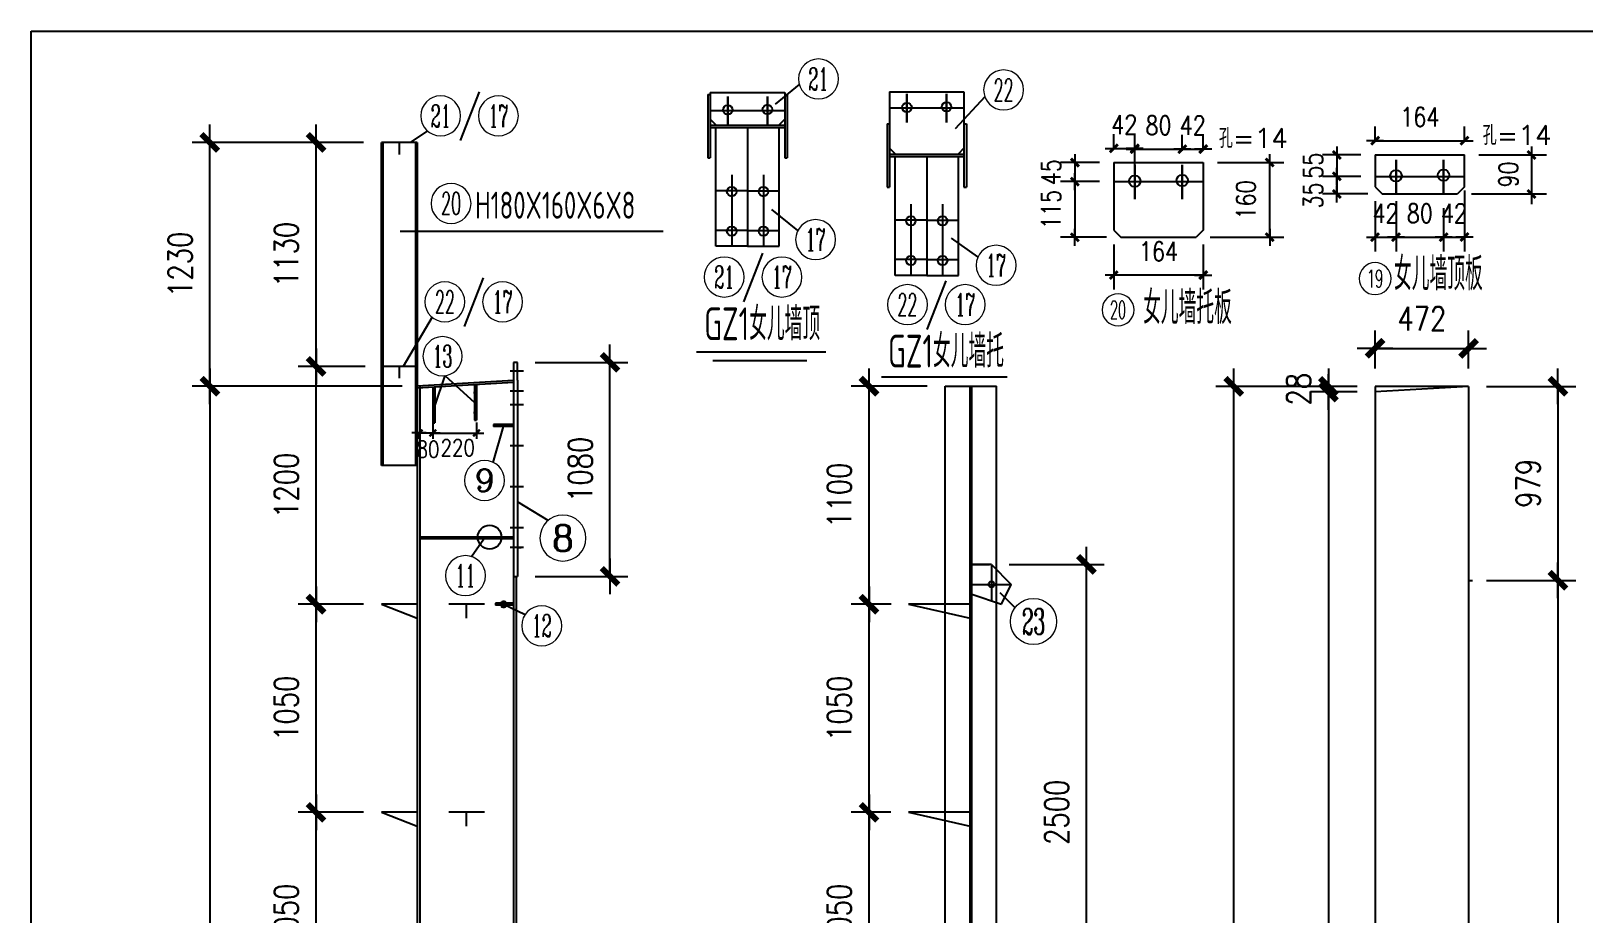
# Model space of a CAD drawing. Header units: millimetres. Extents: x 1471994 to 4527627, y -5186613 to -1927582.
# Drawn here: x 1494808 to 1502645, y -1967072 to -1962617 of the extents above; entities that cross this region are included whole.
import ezdxf
from ezdxf.enums import TextEntityAlignment as Align

# ---------------------------------------------------------------- set-up
doc = ezdxf.new("R2010")
doc.units = ezdxf.units.MM
doc.header["$LTSCALE"] = 1000
doc.header["$PDMODE"] = 34
doc.linetypes.add('CENTER', pattern=[50.8, 31.75, -6.35, 6.35, -6.35])
doc.layers.add('轴线层', color=1, linetype='CENTER', lineweight=15)
doc.layers.add('钢架', color=7, linetype='Continuous', lineweight=25)
doc.styles.add('COMPLEX', font='COMPLEX')
doc.styles.add('DIM_FONT', font='simplex.shx', dxfattribs={"width": 0.8, "bigfont": 'hztxt.shx'})
doc.styles.add('hz', font='gbenor.shx', dxfattribs={"width": 0.75, "height": 100, "bigfont": 'gbcbig.shx'})
doc.styles.get("Standard").update_dxf_attribs({"font": 'txt', "bigfont": 'gbcbig.shx'})
doc.styles.add('TSSD_Label', font='Tssdeng.shx', dxfattribs={"width": 0.7, "bigfont": 'hztxt.shx'})
doc.dimstyles.new('WGH(1)', dxfattribs={"dimscale": 1.2, "dimtxt": 100, "dimasz": 0.5, "dimexe": 75, "dimexo": 75, "dimgap": 75, "dimtad": 1, "dimdec": 0, "dimzin": 0, "dimdsep": 46, "dimtxsty": 'DIM_FONT', "dimblk1": '_DIMX', "dimblk2": '_DIMX', "dimsah": 1, "dimcen": 0.09, "dimclrd": 3, "dimclre": 3, "dimclrt": 7, "dimadec": 0, "dimazin": 0, "dimtfac": 1, "dimtdec": 0, "dimtix": 1, "dimtmove": 2, "dimatfit": 3, "dimldrblk": '_DIMX', "dimfxl": 1, "dimtolj": 1, "dimtzin": 0, "dimarcsym": 0})

# ---------------------------------------------------------------- blocks, each defined once
blk = doc.blocks.new('_DIMX')
blk.add_line((-150, 0), (150, 0))
at = {"const_width": 50}
blk.add_lwpolyline([(-70, -70), (70, 70)], dxfattribs=at)
blk = doc.blocks.new('*D234')
at = {"color": 3, "lineweight": -2}
for p, q in [((1496680.4, -1964409.4), (1495620.4, -1964409.4)), ((1495710.4, -1964410), (1495710.4, -1974408.8)), ((1496680.4, -1974409.4), (1495620.4, -1974409.4))]:
    blk.add_line(p, q, dxfattribs=at)
at = {"layer": 'Defpoints', "color": 0}
for p in [(1496770.4, -1964409.4), (1495710.4, -1974409.4), (1496770.4, -1974409.4)]:
    blk.add_point(p, dxfattribs=at)
at = {"color": 3, "lineweight": -2, "xscale": 0.6, "yscale": 0.6, "zscale": 0.6}
for p, rotation in [((1495710.4, -1964409.4), 90), ((1495710.4, -1974409.4), 270)]:
    blk.add_blockref('_DIMX', p, dxfattribs=dict(at, rotation=rotation))
at = {"color": 7, "insert": (1495560.4, -1969409.4), "char_height": 120, "attachment_point": 5, "rotation": 90, "style": 'DIM_FONT'}
blk.add_mtext('\\A1;10000', dxfattribs=at)
blk = doc.blocks.new('*D233')
at = {"color": 3, "lineweight": -2}
for p, q in [((1496486.4, -1963179.4), (1495620.4, -1963179.4)), ((1495710.4, -1964408.8), (1495710.4, -1963180)), ((1496150.2, -1964409.4), (1495620.4, -1964409.4))]:
    blk.add_line(p, q, dxfattribs=at)
at = {"layer": 'Defpoints', "color": 0}
for p in [(1495710.4, -1963179.4), (1496576.4, -1963179.4), (1496240.2, -1964409.4)]:
    blk.add_point(p, dxfattribs=at)
at = {"color": 3, "lineweight": -2, "xscale": 0.6, "yscale": 0.6, "zscale": 0.6}
for p, rotation in [((1495710.4, -1963179.4), 90), ((1495710.4, -1964409.4), 270)]:
    blk.add_blockref('_DIMX', p, dxfattribs=dict(at, rotation=rotation))
at = {"color": 7, "insert": (1495560.4, -1963794.4), "char_height": 120, "attachment_point": 5, "rotation": 90, "style": 'DIM_FONT'}
blk.add_mtext('\\A1;1230', dxfattribs=at)
blk = doc.blocks.new('*D242')
at = {"color": 3, "lineweight": -2}
for p, q in [((1496486.4, -1966559.4), (1496156.3, -1966559.4)), ((1496246.3, -1967608.8), (1496246.3, -1966560)), ((1496486.4, -1967609.4), (1496156.3, -1967609.4))]:
    blk.add_line(p, q, dxfattribs=at)
at = {"layer": 'Defpoints', "color": 0}
for p in [(1496246.3, -1966559.4), (1496576.4, -1966559.4), (1496576.4, -1967609.4)]:
    blk.add_point(p, dxfattribs=at)
at = {"color": 3, "lineweight": -2, "xscale": 0.6, "yscale": 0.6, "zscale": 0.6}
for p, rotation in [((1496246.3, -1966559.4), 90), ((1496246.3, -1967609.4), 270)]:
    blk.add_blockref('_DIMX', p, dxfattribs=dict(at, rotation=rotation))
at = {"color": 7, "insert": (1496096.3, -1967084.4), "char_height": 120, "attachment_point": 5, "rotation": 90, "style": 'DIM_FONT'}
blk.add_mtext('\\A1;1050', dxfattribs=at)
blk = doc.blocks.new('*D243')
at = {"color": 3, "lineweight": -2}
for p, q in [((1496486.4, -1965509.4), (1496156.3, -1965509.4)), ((1496246.3, -1966558.8), (1496246.3, -1965510)), ((1496486.4, -1966559.4), (1496156.3, -1966559.4))]:
    blk.add_line(p, q, dxfattribs=at)
at = {"layer": 'Defpoints', "color": 0}
for p in [(1496246.3, -1965509.4), (1496576.4, -1965509.4), (1496576.4, -1966559.4)]:
    blk.add_point(p, dxfattribs=at)
at = {"color": 3, "lineweight": -2, "xscale": 0.6, "yscale": 0.6, "zscale": 0.6}
for p, rotation in [((1496246.3, -1965509.4), 90), ((1496246.3, -1966559.4), 270)]:
    blk.add_blockref('_DIMX', p, dxfattribs=dict(at, rotation=rotation))
at = {"color": 7, "insert": (1496096.3, -1966034.4), "char_height": 120, "attachment_point": 5, "rotation": 90, "style": 'DIM_FONT'}
blk.add_mtext('\\A1;1050', dxfattribs=at)
blk = doc.blocks.new('*D244')
at = {"color": 3, "lineweight": -2}
for p, q in [((1496494.4, -1964309.4), (1496156.3, -1964309.4)), ((1496246.3, -1965508.8), (1496246.3, -1964310)), ((1496486.4, -1965509.4), (1496156.3, -1965509.4))]:
    blk.add_line(p, q, dxfattribs=at)
at = {"layer": 'Defpoints', "color": 0}
for p in [(1496246.3, -1964309.4), (1496584.4, -1964309.4), (1496576.4, -1965509.4)]:
    blk.add_point(p, dxfattribs=at)
at = {"color": 3, "lineweight": -2, "xscale": 0.6, "yscale": 0.6, "zscale": 0.6}
for p, rotation in [((1496246.3, -1964309.4), 90), ((1496246.3, -1965509.4), 270)]:
    blk.add_blockref('_DIMX', p, dxfattribs=dict(at, rotation=rotation))
at = {"color": 7, "insert": (1496096.3, -1964909.4), "char_height": 120, "attachment_point": 5, "rotation": 90, "style": 'DIM_FONT'}
blk.add_mtext('\\A1;1200', dxfattribs=at)
blk = doc.blocks.new('*D245')
at = {"color": 3, "lineweight": -2}
for p, q in [((1496396.4, -1963179.4), (1496156.3, -1963179.4)), ((1496246.3, -1964308.8), (1496246.3, -1963180)), ((1496494.4, -1964309.4), (1496156.3, -1964309.4))]:
    blk.add_line(p, q, dxfattribs=at)
at = {"layer": 'Defpoints', "color": 0}
for p in [(1496246.3, -1963179.4), (1496486.4, -1963179.4), (1496584.4, -1964309.4)]:
    blk.add_point(p, dxfattribs=at)
at = {"color": 3, "lineweight": -2, "xscale": 0.6, "yscale": 0.6, "zscale": 0.6}
for p, rotation in [((1496246.3, -1963179.4), 90), ((1496246.3, -1964309.4), 270)]:
    blk.add_blockref('_DIMX', p, dxfattribs=dict(at, rotation=rotation))
at = {"color": 7, "insert": (1496096.3, -1963744.4), "char_height": 120, "attachment_point": 5, "rotation": 90, "style": 'DIM_FONT'}
blk.add_mtext('\\A1;1130', dxfattribs=at)
blk = doc.blocks.new('*D249')
at = {"color": 3, "lineweight": -2}
for p, q in [((1497352.4, -1964289), (1497819.8, -1964289)), ((1497729.8, -1965368.4), (1497729.8, -1964289.6)), ((1497352.4, -1965369), (1497819.8, -1965369))]:
    blk.add_line(p, q, dxfattribs=at)
at = {"layer": 'Defpoints', "color": 0}
for p in [(1497262.4, -1964289), (1497729.8, -1964289), (1497262.4, -1965369)]:
    blk.add_point(p, dxfattribs=at)
at = {"color": 3, "lineweight": -2, "xscale": 0.6, "yscale": 0.6, "zscale": 0.6}
for p, rotation in [((1497729.8, -1964289), 90), ((1497729.8, -1965369), 270)]:
    blk.add_blockref('_DIMX', p, dxfattribs=dict(at, rotation=rotation))
at = {"color": 7, "insert": (1497579.8, -1964829), "char_height": 120, "attachment_point": 5, "rotation": 90, "style": 'DIM_FONT'}
blk.add_mtext('\\A1;1080', dxfattribs=at)
blk = doc.blocks.new('*D252')
at = {"color": 3, "lineweight": -2}
for p, q in [((1499745.3, -1965309.2), (1500224.5, -1965309.2)), ((1500134.5, -1967808.8), (1500134.5, -1965309.8)), ((1499835.3, -1967809.4), (1500224.5, -1967809.4))]:
    blk.add_line(p, q, dxfattribs=at)
at = {"layer": 'Defpoints', "color": 0}
for p in [(1499655.3, -1965309.2), (1500134.5, -1965309.2), (1499745.3, -1967809.4)]:
    blk.add_point(p, dxfattribs=at)
at = {"color": 3, "lineweight": -2, "xscale": 0.6, "yscale": 0.6, "zscale": 0.6}
for p, rotation in [((1500134.5, -1965309.2), 90), ((1500134.5, -1967809.4), 270)]:
    blk.add_blockref('_DIMX', p, dxfattribs=dict(at, rotation=rotation))
at = {"color": 7, "insert": (1499984.5, -1966559.3), "char_height": 120, "attachment_point": 5, "rotation": 90, "style": 'DIM_FONT'}
blk.add_mtext('\\A1;2500', dxfattribs=at)
blk = doc.blocks.new('轴线标号')
at = {"lineweight": 13}
blk.add_circle((0, 0), 0.5, dxfattribs=at)
at = {"layer": '钢架', "lineweight": 13, "style": 'COMPLEX', "width": 1.041667}
blk.add_attdef('A', text='', height=0.56, dxfattribs=at).set_placement((-0.25, -0.28), (0.25, -0.28), align=Align.FIT)
blk = doc.blocks.new('*D259')
at = {"color": 3, "lineweight": -2}
for p, q in [((1499147.3, -1966559.4), (1498947.2, -1966559.4)), ((1499037.2, -1967608.8), (1499037.2, -1966560)), ((1499147.3, -1967609.4), (1498947.2, -1967609.4))]:
    blk.add_line(p, q, dxfattribs=at)
at = {"layer": 'Defpoints', "color": 0}
for p in [(1499037.2, -1966559.4), (1499237.3, -1966559.4), (1499237.3, -1967609.4)]:
    blk.add_point(p, dxfattribs=at)
at = {"color": 3, "lineweight": -2, "xscale": 0.6, "yscale": 0.6, "zscale": 0.6}
for p, rotation in [((1499037.2, -1966559.4), 90), ((1499037.2, -1967609.4), 270)]:
    blk.add_blockref('_DIMX', p, dxfattribs=dict(at, rotation=rotation))
at = {"color": 7, "insert": (1498887.2, -1967084.4), "char_height": 120, "attachment_point": 5, "rotation": 90, "style": 'DIM_FONT'}
blk.add_mtext('\\A1;1050', dxfattribs=at)
blk = doc.blocks.new('*D260')
at = {"color": 3, "lineweight": -2}
for p, q in [((1499149.4, -1965509.8), (1498947.2, -1965509.8)), ((1499037.2, -1966558.8), (1499037.2, -1965510.4)), ((1499147.3, -1966559.4), (1498947.2, -1966559.4))]:
    blk.add_line(p, q, dxfattribs=at)
at = {"layer": 'Defpoints', "color": 0}
for p in [(1499037.2, -1965509.8), (1499239.4, -1965509.8), (1499237.3, -1966559.4)]:
    blk.add_point(p, dxfattribs=at)
at = {"color": 3, "lineweight": -2, "xscale": 0.6, "yscale": 0.6, "zscale": 0.6}
for p, rotation in [((1499037.2, -1965509.8), 90), ((1499037.2, -1966559.4), 270)]:
    blk.add_blockref('_DIMX', p, dxfattribs=dict(at, rotation=rotation))
at = {"color": 7, "insert": (1498887.2, -1966034.6), "char_height": 120, "attachment_point": 5, "rotation": 90, "style": 'DIM_FONT'}
blk.add_mtext('\\A1;1050', dxfattribs=at)
blk = doc.blocks.new('*D261')
at = {"color": 3, "lineweight": -2}
for p, q in [((1499331.3, -1964409.4), (1498947.2, -1964409.4)), ((1499037.2, -1965509.2), (1499037.2, -1964410)), ((1499149.4, -1965509.8), (1498947.2, -1965509.8))]:
    blk.add_line(p, q, dxfattribs=at)
at = {"layer": 'Defpoints', "color": 0}
for p in [(1499037.2, -1964409.4), (1499421.3, -1964409.4), (1499239.4, -1965509.8)]:
    blk.add_point(p, dxfattribs=at)
at = {"color": 3, "lineweight": -2, "xscale": 0.6, "yscale": 0.6, "zscale": 0.6}
for p, rotation in [((1499037.2, -1964409.4), 90), ((1499037.2, -1965509.8), 270)]:
    blk.add_blockref('_DIMX', p, dxfattribs=dict(at, rotation=rotation))
at = {"color": 7, "insert": (1498887.2, -1964959.6), "char_height": 120, "attachment_point": 5, "rotation": 90, "style": 'DIM_FONT'}
blk.add_mtext('\\A1;1100', dxfattribs=at)
blk = doc.blocks.new('*D263')
at = {"color": 3, "lineweight": -2}
for p, q in [((1501501.4, -1964410.2), (1501265.8, -1964410.2)), ((1501355.8, -1964409.6), (1501355.8, -1964409)), ((1501355.8, -1964410.2), (1501355.8, -1964438.5)), ((1501501.4, -1964438.5), (1501265.8, -1964438.5)), ((1501355.8, -1964439.1), (1501355.8, -1964439.7))]:
    blk.add_line(p, q, dxfattribs=at)
at = {"layer": 'Defpoints', "color": 0}
for p in [(1501591.4, -1964410.2), (1501355.8, -1964438.5), (1501591.4, -1964438.5)]:
    blk.add_point(p, dxfattribs=at)
at = {"color": 3, "lineweight": -2, "xscale": 0.6, "yscale": 0.6, "zscale": 0.6}
for p, rotation in [((1501355.8, -1964410.2), 270), ((1501355.8, -1964438.5), 90)]:
    blk.add_blockref('_DIMX', p, dxfattribs=dict(at, rotation=rotation))
at = {"color": 7, "insert": (1501205.8, -1964424.4), "char_height": 120, "attachment_point": 5, "rotation": 90, "style": 'DIM_FONT'}
blk.add_mtext('\\A1;28', dxfattribs=at)
blk = doc.blocks.new('*D264')
at = {"color": 3, "lineweight": -2}
for p, q in [((1501501.4, -1964438.5), (1501265.8, -1964438.5)), ((1501355.8, -1964439.1), (1501355.8, -1974408.8)), ((1501501.4, -1974409.4), (1501265.8, -1974409.4))]:
    blk.add_line(p, q, dxfattribs=at)
at = {"layer": 'Defpoints', "color": 0}
for p in [(1501591.4, -1964438.5), (1501355.8, -1974409.4), (1501591.4, -1974409.4)]:
    blk.add_point(p, dxfattribs=at)
at = {"color": 3, "lineweight": -2, "xscale": 0.6, "yscale": 0.6, "zscale": 0.6}
for p, rotation in [((1501355.8, -1964438.5), 90), ((1501355.8, -1974409.4), 270)]:
    blk.add_blockref('_DIMX', p, dxfattribs=dict(at, rotation=rotation))
at = {"color": 7, "insert": (1501205.8, -1969423.9), "char_height": 120, "attachment_point": 5, "rotation": 90, "style": 'DIM_FONT'}
blk.add_mtext('\\A1;9971', dxfattribs=at)
blk = doc.blocks.new('*D265')
at = {"color": 3, "lineweight": -2}
for p, q in [((1501501.4, -1964410.2), (1500788.4, -1964410.2)), ((1500878.4, -1974408.8), (1500878.4, -1964410.8)), ((1501501.4, -1974409.4), (1500788.4, -1974409.4))]:
    blk.add_line(p, q, dxfattribs=at)
at = {"layer": 'Defpoints', "color": 0}
for p in [(1500878.4, -1964410.2), (1501591.4, -1964410.2), (1501591.4, -1974409.4)]:
    blk.add_point(p, dxfattribs=at)
at = {"color": 3, "lineweight": -2, "xscale": 0.6, "yscale": 0.6, "zscale": 0.6}
for p, rotation in [((1500878.4, -1964410.2), 90), ((1500878.4, -1974409.4), 270)]:
    blk.add_blockref('_DIMX', p, dxfattribs=dict(at, rotation=rotation))
at = {"color": 7, "insert": (1500728.4, -1969409.8), "char_height": 120, "attachment_point": 5, "rotation": 90, "style": 'DIM_FONT'}
blk.add_mtext('\\A1;9999', dxfattribs=at)
blk = doc.blocks.new('*D266')
at = {"color": 3, "lineweight": -2}
for p, q in [((1502153.4, -1964410.2), (1502604.1, -1964410.2)), ((1502514.1, -1964410.8), (1502514.1, -1965388.4)), ((1502153.4, -1965389), (1502604.1, -1965389))]:
    blk.add_line(p, q, dxfattribs=at)
at = {"layer": 'Defpoints', "color": 0}
for p in [(1502063.4, -1964410.2), (1502063.4, -1965389), (1502514.1, -1965389)]:
    blk.add_point(p, dxfattribs=at)
at = {"color": 3, "lineweight": -2, "xscale": 0.6, "yscale": 0.6, "zscale": 0.6}
for p, rotation in [((1502514.1, -1964410.2), 90), ((1502514.1, -1965389), 270)]:
    blk.add_blockref('_DIMX', p, dxfattribs=dict(at, rotation=rotation))
at = {"color": 7, "insert": (1502364.1, -1964899.6), "char_height": 120, "attachment_point": 5, "rotation": 90, "style": 'DIM_FONT'}
blk.add_mtext('\\A1;979', dxfattribs=at)
blk = doc.blocks.new('*D267')
at = {"color": 3, "lineweight": -2}
for p, q in [((1502153.4, -1965389), (1502604.1, -1965389)), ((1502514.1, -1965389.6), (1502514.1, -1974408.8)), ((1502153.4, -1974409.4), (1502604.1, -1974409.4))]:
    blk.add_line(p, q, dxfattribs=at)
at = {"layer": 'Defpoints', "color": 0}
for p in [(1502063.4, -1965389), (1502063.4, -1974409.4), (1502514.1, -1974409.4)]:
    blk.add_point(p, dxfattribs=at)
at = {"color": 3, "lineweight": -2, "xscale": 0.6, "yscale": 0.6, "zscale": 0.6}
for p, rotation in [((1502514.1, -1965389), 90), ((1502514.1, -1974409.4), 270)]:
    blk.add_blockref('_DIMX', p, dxfattribs=dict(at, rotation=rotation))
at = {"color": 7, "insert": (1502364.1, -1969899.2), "char_height": 120, "attachment_point": 5, "rotation": 90, "style": 'DIM_FONT'}
blk.add_mtext('\\A1;9020', dxfattribs=at)
blk = doc.blocks.new('*D268')
at = {"color": 3, "lineweight": -2}
for p, q in [((1501591.4, -1964320.2), (1501591.4, -1964128.3)), ((1502063.4, -1964320.2), (1502063.4, -1964128.3)), ((1501592, -1964218.3), (1502062.8, -1964218.3))]:
    blk.add_line(p, q, dxfattribs=at)
at = {"layer": 'Defpoints', "color": 0}
for p in [(1502063.4, -1964218.3), (1501591.4, -1964410.2), (1502063.4, -1964410.2)]:
    blk.add_point(p, dxfattribs=at)
at = {"color": 3, "lineweight": -2, "xscale": 0.6, "yscale": 0.6, "zscale": 0.6, "rotation": 180}
blk.add_blockref('_DIMX', (1501591.4, -1964218.3), dxfattribs=at)
at = {"color": 3, "lineweight": -2, "xscale": 0.6, "yscale": 0.6, "zscale": 0.6}
blk.add_blockref('_DIMX', (1502063.4, -1964218.3), dxfattribs=at)
at = {"color": 7, "insert": (1501827.4, -1964068.3), "char_height": 120, "attachment_point": 5, "style": 'DIM_FONT'}
blk.add_mtext('\\A1;472', dxfattribs=at)
blk = doc.blocks.new('*D381')
at = {"color": 3, "lineweight": -2}
for p, q in [((1496836.4, -1964590.1), (1496836.4, -1964675.3)), ((1496766.4, -1964647.7), (1496766.4, -1964675.3)), ((1496766.6, -1964645.3), (1496836.1, -1964645.3))]:
    blk.add_line(p, q, dxfattribs=at)
at = {"layer": 'Defpoints', "color": 0}
for p in [(1496836.4, -1964500.1), (1496766.4, -1964557.7), (1496836.4, -1964645.3)]:
    blk.add_point(p, dxfattribs=at)
at = {"color": 3, "lineweight": -2, "xscale": 0.24, "yscale": 0.24, "zscale": 0.24, "rotation": 180}
blk.add_blockref('_DIMX', (1496766.4, -1964645.3), dxfattribs=at)
at = {"color": 3, "lineweight": -2, "xscale": 0.24, "yscale": 0.24, "zscale": 0.24}
blk.add_blockref('_DIMX', (1496836.4, -1964645.3), dxfattribs=at)
at = {"color": 7, "insert": (1496811.4, -1964727.7), "char_height": 84, "attachment_point": 5, "style": 'DIM_FONT'}
blk.add_mtext('\\A1;80', dxfattribs=at)
blk = doc.blocks.new('*D382')
at = {"color": 3, "lineweight": -2}
for p, q in [((1496836.4, -1964634.6), (1496836.4, -1964675.5)), ((1496836.6, -1964645.5), (1497056.1, -1964645.5)), ((1497056.4, -1964593.1), (1497056.4, -1964675.5))]:
    blk.add_line(p, q, dxfattribs=at)
at = {"layer": 'Defpoints', "color": 0}
for p in [(1497056.4, -1964503.1), (1496836.4, -1964544.6), (1497056.4, -1964645.5)]:
    blk.add_point(p, dxfattribs=at)
at = {"color": 3, "lineweight": -2, "xscale": 0.24, "yscale": 0.24, "zscale": 0.24, "rotation": 180}
blk.add_blockref('_DIMX', (1496836.4, -1964645.5), dxfattribs=at)
at = {"color": 3, "lineweight": -2, "xscale": 0.24, "yscale": 0.24, "zscale": 0.24}
blk.add_blockref('_DIMX', (1497056.4, -1964645.5), dxfattribs=at)
at = {"color": 7, "insert": (1496961.4, -1964719.6), "char_height": 84, "attachment_point": 5, "style": 'DIM_FONT'}
blk.add_mtext('\\A1;220', dxfattribs=at)

msp = doc.modelspace()

# ---------------------------------------------------------------- linework, layer by layer
at = {"lineweight": -3}
for p, q in [((1497069, -1962924.3), (1496973.2, -1963169.9)), ((1498224.3, -1962937.4), (1498224.3, -1963257.4)), ((1498224.3, -1962937.4), (1498236.3, -1962937.4)), ((1498236.3, -1962927.4), (1498236.3, -1963257.4)), ((1498236.3, -1962927.4), (1498612.3, -1962927.4)), ((1498685, -1962886.5), (1498563, -1962985.6)), ((1498612.3, -1962927.4), (1498612.3, -1963257.4)), ((1498612.3, -1962937.4), (1498624.3, -1962937.4)), ((1498624.3, -1962937.4), (1498624.3, -1963257.4)), ((1499140.5, -1962924.8), (1499140.5, -1963404.8)), ((1499140.5, -1962924.8), (1499516.5, -1962924.8)), ((1499228.5, -1963078.8), (1499228.5, -1962934.8)), ((1499228.5, -1962934.8), (1499228.5, -1963078.8)), ((1499428.5, -1963078.8), (1499428.5, -1962934.8)), ((1499428.5, -1962934.8), (1499428.5, -1963078.8)), ((1499516.5, -1962924.8), (1499516.5, -1963404.8)), ((1498324.3, -1963091.4), (1498324.3, -1962947.4)), ((1498324.3, -1962947.4), (1498324.3, -1963091.4)), ((1498524.3, -1963091.4), (1498524.3, -1962947.4)), ((1498524.3, -1962947.4), (1498524.3, -1963091.4)), ((1499140.5, -1963004.8), (1499516.5, -1963004.8)), ((1499621.9, -1962949.1), (1499471.2, -1963110.4)), ((1498236.3, -1963061.4), (1498266.3, -1963091.4)), ((1498236.3, -1963091.4), (1498612.3, -1963091.4)), ((1498612.3, -1963061.4), (1498582.3, -1963091.4)), ((1499128.5, -1963084.8), (1499128.5, -1963404.8)), ((1499128.5, -1963084.8), (1499140.5, -1963084.8)), ((1499516.5, -1963084.8), (1499528.5, -1963084.8)), ((1499528.5, -1963084.8), (1499528.5, -1963404.8)), ((1498236.3, -1963103.4), (1498612.3, -1963103.4)), ((1498264.3, -1963703.4), (1498264.3, -1963103.4)), ((1498424.3, -1963103.4), (1498424.3, -1963703.4)), ((1498424.3, -1963103.4), (1498424.3, -1963703.4)), ((1498584.3, -1963703.4), (1498584.3, -1963103.4)), ((1498224.3, -1963257.4), (1498236.3, -1963257.4)), ((1498612.3, -1963257.4), (1498624.3, -1963257.4)), ((1499140.5, -1963208.8), (1499170.5, -1963238.8)), ((1499140.5, -1963238.8), (1499516.5, -1963238.8)), ((1499140.5, -1963250.8), (1499516.5, -1963250.8)), ((1499168.5, -1963850.8), (1499168.5, -1963250.8)), ((1499328.5, -1963250.8), (1499328.5, -1963850.8)), ((1499328.5, -1963250.8), (1499328.5, -1963850.8)), ((1499516.5, -1963208.8), (1499486.5, -1963238.8)), ((1499488.5, -1963850.8), (1499488.5, -1963250.8)), ((1501591.4, -1963242.6), (1502042.6, -1963242.6)), ((1501591.4, -1963242.6), (1501591.4, -1963403.4)), ((1502042.6, -1963403.4), (1502042.6, -1963242.6)), ((1500272.6, -1963281.1), (1500272.6, -1963621.9)), ((1500272.6, -1963281.1), (1500723.8, -1963281.1)), ((1500378.2, -1963465.9), (1500378.2, -1963293.1)), ((1500378.2, -1963293.1), (1500378.2, -1963465.9)), ((1500618.2, -1963465.9), (1500618.2, -1963293.1)), ((1500618.2, -1963293.1), (1500618.2, -1963465.9)), ((1500723.8, -1963281.1), (1500723.8, -1963621.9)), ((1501697, -1963439.4), (1501697, -1963266.6)), ((1501697, -1963266.6), (1501697, -1963439.4)), ((1501937, -1963439.4), (1501937, -1963266.6)), ((1501937, -1963266.6), (1501937, -1963439.4)), ((1498344.3, -1963343.4), (1498344.3, -1963703.4)), ((1498504.3, -1963343.4), (1498504.3, -1963703.4)), ((1499128.5, -1963404.8), (1499140.5, -1963404.8)), ((1499516.5, -1963404.8), (1499528.5, -1963404.8)), ((1500272.6, -1963377.1), (1500723.8, -1963377.1)), ((1500272.6, -1963377.1), (1500723.8, -1963377.1)), ((1500272.6, -1963377.1), (1500723.8, -1963377.1)), ((1501591.4, -1963403.4), (1501627.4, -1963439.4)), ((1502042.6, -1963403.4), (1502006.6, -1963439.4)), ((1498424.3, -1963423.4), (1498264.3, -1963423.4)), ((1498424.3, -1963423.4), (1498584.3, -1963423.4)), ((1499248.5, -1963490.8), (1499248.5, -1963850.8)), ((1499408.5, -1963490.8), (1499408.5, -1963850.8)), ((1501627.4, -1963439.4), (1502006.6, -1963439.4)), ((1498678.2, -1963623.2), (1498546, -1963517.9)), ((1499328.5, -1963570.8), (1499168.5, -1963570.8)), ((1499328.5, -1963570.8), (1499488.5, -1963570.8)), ((1498424.3, -1963623.4), (1498264.3, -1963623.4)), ((1498424.3, -1963623.4), (1498584.3, -1963623.4)), ((1500272.6, -1963621.9), (1500308.6, -1963657.9)), ((1500723.8, -1963621.9), (1500687.8, -1963657.9)), ((1498424.3, -1963703.4), (1498264.3, -1963703.4)), ((1498424.3, -1963703.4), (1498584.3, -1963703.4)), ((1499587, -1963757.2), (1499453.4, -1963662.2)), ((1500308.6, -1963657.9), (1500687.8, -1963657.9)), ((1498500.1, -1963737.6), (1498404.3, -1963983.2)), ((1499328.5, -1963770.8), (1499168.5, -1963770.8)), ((1499328.5, -1963770.8), (1499488.5, -1963770.8)), ((1497090.2, -1963862.8), (1496994.4, -1964108.4)), ((1499328.5, -1963850.8), (1499168.5, -1963850.8)), ((1499328.5, -1963850.8), (1499488.5, -1963850.8)), ((1499424.8, -1963876.9), (1499329, -1964122.5)), ((1498167.2, -1964235.9), (1498818.5, -1964235.9)), ((1498248.6, -1964279.6), (1498722.7, -1964279.6)), ((1499099.5, -1964361.7), (1499734.2, -1964361.7))]:
    msp.add_line(p, q, dxfattribs=at)
at = {"color": 2, "lineweight": -3}
for p, q in [((1498236.3, -1963017.4), (1498612.3, -1963017.4)), ((1498236.3, -1963017.4), (1498612.3, -1963017.4)), ((1499140.5, -1963004.8), (1499516.5, -1963004.8)), ((1499140.5, -1963004.8), (1499516.5, -1963004.8)), ((1501591.4, -1963350.6), (1502042.6, -1963350.6)), ((1501591.4, -1963350.6), (1502042.6, -1963350.6))]:
    msp.add_line(p, q, dxfattribs=at)
at = {"color": 3, "lineweight": -3}
for p, q in [((1501591.4, -1963170.6), (1501591.4, -1963098.6)), ((1502042.6, -1963170.6), (1502042.6, -1963098.6)), ((1500272.6, -1963209.1), (1500272.6, -1963137.1)), ((1500378.2, -1963307.5), (1500378.2, -1963137.1)), ((1500378.2, -1963209.1), (1500378.2, -1963141.2)), ((1500618.2, -1963221.1), (1500618.2, -1963141.2)), ((1500618.2, -1963221.1), (1500618.2, -1963141.2)), ((1500723.8, -1963209.1), (1500723.8, -1963141.2)), ((1501591.6, -1963170.6), (1502042.3, -1963170.6)), ((1500272.3, -1963209.1), (1500272, -1963209.1)), ((1500272.6, -1963209.1), (1500378.2, -1963209.1)), ((1500377.9, -1963213.2), (1500377.6, -1963213.2)), ((1500378.2, -1963213.2), (1500618.2, -1963213.2)), ((1500378.5, -1963209.1), (1500378.8, -1963209.1)), ((1500617.9, -1963213.2), (1500617.6, -1963213.2)), ((1500618.2, -1963213.2), (1500723.8, -1963213.2)), ((1500618.5, -1963213.2), (1500618.8, -1963213.2)), ((1500724.1, -1963213.2), (1500724.4, -1963213.2)), ((1501519.4, -1963242.6), (1501326.4, -1963242.6)), ((1501398.4, -1963242.3), (1501398.4, -1963242)), ((1501398.4, -1963242.6), (1501398.4, -1963350.6)), ((1502114.6, -1963242.6), (1502456.5, -1963242.6)), ((1500200.6, -1963281.1), (1500004.4, -1963281.1)), ((1500076.4, -1963280.8), (1500076.4, -1963280.6)), ((1500076.4, -1963281.1), (1500076.4, -1963377.1)), ((1500795.8, -1963281.1), (1501131.4, -1963281.1)), ((1501059.4, -1963657.6), (1501059.4, -1963281.4)), ((1500200.6, -1963377.1), (1500004.4, -1963377.1)), ((1500200.6, -1963377.1), (1500004.4, -1963377.1)), ((1500076.4, -1963376.8), (1500076.4, -1963376.6)), ((1500076.4, -1963377.1), (1500076.4, -1963657.9)), ((1500076.4, -1963377.4), (1500076.4, -1963377.7)), ((1501519.4, -1963350.6), (1501326.4, -1963350.6)), ((1501402.7, -1963350.6), (1501326.4, -1963350.6)), ((1501398.4, -1963350.3), (1501398.4, -1963350)), ((1501398.4, -1963350.6), (1501398.4, -1963439.4)), ((1501398.4, -1963350.9), (1501398.4, -1963351.2)), ((1501555.4, -1963439.4), (1501326.4, -1963439.4)), ((1501398.4, -1963439.7), (1501398.4, -1963440)), ((1501591.4, -1963475.4), (1501591.4, -1963729.2)), ((1501697, -1963475.4), (1501697, -1963729.2)), ((1502042.6, -1963422.6), (1502042.6, -1963729.2)), ((1502078.6, -1963439.4), (1502456.5, -1963439.4)), ((1501697, -1963511.4), (1501697, -1963729.2)), ((1501937, -1963511.4), (1501937, -1963729.2)), ((1501937, -1963511.4), (1501937, -1963729.2)), ((1500236.6, -1963657.9), (1500004.4, -1963657.9)), ((1500076.4, -1963658.2), (1500076.4, -1963658.5)), ((1500272.6, -1963693.9), (1500272.6, -1963920.9)), ((1500723.8, -1963693.9), (1500723.8, -1963920.9)), ((1500759.8, -1963657.9), (1501131.4, -1963657.9)), ((1501591.1, -1963657.2), (1501590.8, -1963657.2)), ((1501591.4, -1963657.2), (1501697, -1963657.2)), ((1501696.7, -1963657.2), (1501696.4, -1963657.2)), ((1501697, -1963657.2), (1501937, -1963657.2)), ((1501697.2, -1963657.2), (1501697.5, -1963657.2)), ((1501936.7, -1963657.2), (1501936.4, -1963657.2)), ((1501937, -1963657.2), (1502042.6, -1963657.2)), ((1501937.2, -1963657.2), (1501937.5, -1963657.2)), ((1502042.8, -1963657.2), (1502043.1, -1963657.2)), ((1500723.5, -1963848.9), (1500272.9, -1963848.9))]:
    msp.add_line(p, q, dxfattribs=at)
for p, q in [((1496756.4, -1963179.4), (1496576.4, -1963179.4)), ((1496576.4, -1964809.4), (1496576.4, -1963179.4)), ((1496584.4, -1964809.4), (1496584.4, -1963179.4)), ((1496666.4, -1963179.4), (1496666.4, -1963239.4)), ((1496808.6, -1963121), (1496720.9, -1963179.4)), ((1496748.4, -1963179.4), (1496748.4, -1964809.4)), ((1496756.4, -1963179.4), (1496756.4, -1964809.4)), ((1502380.7, -1963199.4), (1502380.7, -1963491.5)), ((1496670.2, -1963627.6), (1497997.9, -1963627.6)), ((1496831.9, -1964061.3), (1496686.5, -1964309.4)), ((1496756.4, -1964309.4), (1496576.4, -1964309.4)), ((1496666.4, -1964309.4), (1496666.4, -1964369.4)), ((1496896.4, -1964355.8), (1496846.4, -1964504.6)), ((1496896.4, -1964355.8), (1497046.4, -1964491.9)), ((1497294, -1964334), (1497225.8, -1964334)), ((1497262.4, -1964289), (1497242.4, -1964289)), ((1497242.4, -1964289), (1497242.4, -1965369)), ((1497262.4, -1964379), (1497262.4, -1964289)), ((1497242.4, -1964380.2), (1496756.4, -1964409.4)), ((1496756.4, -1964409.4), (1496756.4, -1974409.4)), ((1496756.4, -1964409.4), (1496756.4, -1964809.4)), ((1497242.4, -1964390.2), (1496757, -1964419.3)), ((1497242.4, -1964390.2), (1496757, -1964419.3)), ((1496770.4, -1964409.4), (1496770.4, -1974409.4)), ((1496836.4, -1964414.6), (1496836.4, -1964594.6)), ((1496846.4, -1964414.6), (1496846.4, -1964594.6)), ((1497046.4, -1964401.4), (1497046.4, -1964581.4)), ((1497056.4, -1964401.4), (1497056.4, -1964581.4)), ((1497294, -1964434), (1497225.8, -1964434)), ((1497242.4, -1964409.4), (1497242.4, -1974409.4)), ((1497262.4, -1964379), (1497262.4, -1965369)), ((1499421.3, -1974409.4), (1499421.3, -1964409.4)), ((1499421.3, -1964409.4), (1499681.3, -1964409.4)), ((1499547.3, -1974409.4), (1499547.3, -1964409.4)), ((1499555.3, -1974409.4), (1499555.3, -1964409.4)), ((1499681.3, -1974409.4), (1499681.3, -1964409.4)), ((1501591.4, -1964410.2), (1501591.4, -1974409.4)), ((1502063.4, -1964410.2), (1501591.4, -1964410.2)), ((1502063.4, -1964429.4), (1502063.4, -1974409.4)), ((1496831.8, -1964454.6), (1496850.1, -1964454.6)), ((1497041.8, -1964441.4), (1497060.1, -1964441.4)), ((1497294, -1964504), (1497225.8, -1964504)), ((1496831.8, -1964554.6), (1496850.1, -1964554.6)), ((1497041.8, -1964541.4), (1497060.1, -1964541.4)), ((1497046.4, -1964581.4), (1497056.4, -1964581.4)), ((1496836.4, -1964594.6), (1496846.4, -1964594.6)), ((1497141.1, -1964794.2), (1497192.4, -1964612.5)), ((1497242.4, -1964602.5), (1497142.4, -1964602.5)), ((1497142.4, -1964602.5), (1497142.4, -1964612.5)), ((1497242.4, -1964612.5), (1497142.4, -1964612.5)), ((1497294, -1964711), (1497225.8, -1964711)), ((1496756.4, -1964809.4), (1496576.4, -1964809.4)), ((1497294, -1964917), (1497225.8, -1964917)), ((1497418, -1965086.3), (1497262.4, -1964993.5)), ((1497294, -1965124), (1497225.8, -1965124)), ((1497242.4, -1965171.2), (1496770.4, -1965171.2)), ((1497242.4, -1965179.2), (1496770.4, -1965179.2)), ((1497031.7, -1965269.3), (1497094, -1965179.2)), ((1497294, -1965224), (1497225.8, -1965224)), ((1497262.4, -1965224), (1497282.4, -1965224)), ((1497242.4, -1965369), (1497262.4, -1965369)), ((1497256.4, -1965369), (1497256.4, -1974409.4)), ((1499555.3, -1965309.2), (1499635.3, -1965309.2)), ((1499640.3, -1965309.2), (1499555.3, -1965309.2)), ((1499555.3, -1965309.2), (1499645.3, -1965309.2)), ((1499645.3, -1965309.2), (1499555.3, -1965309.2)), ((1499555.3, -1965309.2), (1499645.3, -1965309.2)), ((1499555.3, -1965309.2), (1499610.3, -1965309.2)), ((1499655.3, -1965309.2), (1499555.3, -1965309.2)), ((1499655.3, -1965309.2), (1499655.3, -1965492.6)), ((1499655.3, -1965309.2), (1499755.3, -1965409.2)), ((1499555.3, -1965409.2), (1499755.3, -1965409.2)), ((1499772.8, -1965525.8), (1499699.2, -1965452.3)), ((1499705.3, -1965509.2), (1499755.3, -1965409.2)), ((1496756.4, -1965509.4), (1496576.4, -1965509.4)), ((1496576.4, -1965509.4), (1496756.4, -1965579.4)), ((1497096.4, -1965509.4), (1496916.4, -1965509.4)), ((1497006.4, -1965579.4), (1497006.4, -1965509.4)), ((1497242.4, -1965504.4), (1497152.4, -1965504.4)), ((1497152.4, -1965504.4), (1497152.4, -1965509.4)), ((1497152.4, -1965504.4), (1497152.4, -1965514.4)), ((1497242.4, -1965509.4), (1497152.4, -1965509.4)), ((1497242.4, -1965514.4), (1497152.4, -1965514.4)), ((1497192.4, -1965490.9), (1497192.4, -1965530.2)), ((1497301.3, -1965562.6), (1497192.4, -1965510.6)), ((1499547.3, -1965509.4), (1499237.3, -1965509.4)), ((1499237.3, -1965509.4), (1499547.3, -1965579.4)), ((1499555.3, -1965459.2), (1499705.3, -1965509.2)), ((1496756.4, -1966559.4), (1496576.4, -1966559.4)), ((1496576.4, -1966559.4), (1496756.4, -1966629.4)), ((1497096.4, -1966559.4), (1496916.4, -1966559.4)), ((1497006.4, -1966629.4), (1497006.4, -1966559.4)), ((1499547.3, -1966559.4), (1499237.3, -1966559.4)), ((1499237.3, -1966559.4), (1499547.3, -1966629.4))]:
    msp.add_line(p, q)
at = {"color": 2}
for p, q in [((1499551.3, -1974409.4), (1499551.3, -1964409.4)), ((1502063.4, -1964410.2), (1501591.4, -1964438.5)), ((1502063.4, -1964410.2), (1502063.4, -1965389)), ((1502063.4, -1965389), (1502083.4, -1965389))]:
    msp.add_line(p, q, dxfattribs=at)
for points in [[(1494808, -1962617.3), (1509959.5, -1962617.3), (1509959.5, -1975327), (1494808, -1975327)], [(1497183.4, -1965495.7), (1497200.3, -1965495.7), (1497200.3, -1965524.1), (1497183.4, -1965524.1)]]:
    msp.add_lwpolyline(points, close=True)
at = {"lineweight": -3}
for centre, radius in [((1498324.3, -1963015.4), 24), ((1498524.3, -1963012.6), 24), ((1499228.5, -1963002.8), 24), ((1499428.5, -1963000), 24), ((1501697, -1963348.2), 28.8), ((1501937, -1963344.8), 28.8), ((1498344.3, -1963427.4), 24), ((1498504.3, -1963427.4), 24), ((1500378.2, -1963374.7), 28.8), ((1500618.2, -1963371.4), 28.8), ((1499248.5, -1963574.8), 24), ((1499408.5, -1963574.8), 24), ((1498344.3, -1963627.4), 24), ((1498504.3, -1963627.4), 24), ((1499248.5, -1963774.8), 24), ((1499408.5, -1963774.8), 24)]:
    msp.add_circle(centre, radius, dxfattribs=at)
for centre, radius in [((1497122.4, -1965171.2), 60), ((1499655.3, -1965409.2), 15)]:
    msp.add_circle(centre, radius)

# ---------------------------------------------------------------- block references
ref = msp.add_blockref('轴线标号', (1498782.1, -1962859), dxfattribs=dict(xscale=-201.8218843135983, yscale=201.8218843135983, zscale=201.8218843136332))
ref.add_attrib('A', '21', dxfattribs={"layer": '钢架', "lineweight": 13, "height": 113.02, "style": 'COMPLEX', "width": 0.646552}).set_placement((1498731.7, -1962915.5), (1498832.6, -1962915.5), align=Align.FIT)
ref = msp.add_blockref('轴线标号', (1499716.6, -1962914.4), dxfattribs=dict(xscale=-201.8218843135983, yscale=201.8218843135983, zscale=201.8218843136332))
ref.add_attrib('A', '22', dxfattribs={"layer": '钢架', "lineweight": 13, "height": 113.02, "style": 'COMPLEX', "width": 0.551471}).set_placement((1499666.2, -1962970.9), (1499767.1, -1962970.9), align=Align.FIT)
ref = msp.add_blockref('轴线标号', (1496875.3, -1963045.3), dxfattribs=dict(xscale=-201.8218843135983, yscale=201.8218843135983, zscale=201.8218843136332))
ref.add_attrib('A', '21', dxfattribs={"layer": '钢架', "lineweight": 13, "height": 113.02, "style": 'COMPLEX', "width": 0.646552}).set_placement((1496824.9, -1963101.8), (1496925.8, -1963101.8), align=Align.FIT)
ref = msp.add_blockref('轴线标号', (1497166.7, -1963045.3), dxfattribs=dict(xscale=-201.8218843135983, yscale=201.8218843135983, zscale=201.8218843136332))
ref.add_attrib('A', '17', dxfattribs={"layer": '钢架', "lineweight": 13, "height": 113.02, "style": 'COMPLEX', "width": 0.646552}).set_placement((1497116.3, -1963101.8), (1497217.2, -1963101.8), align=Align.FIT)
at = {"color": 3, "lineweight": -3, "xscale": 0.2879999997094274, "yscale": 0.2879999997094274, "zscale": 0.288}
for p, rotation in [((1501591.4, -1963170.6), 180), ((1500076.4, -1963281.1), 270), ((1500378.2, -1963209.1), 180), ((1500618.2, -1963213.2), 180), ((1500723.8, -1963213.2), 180), ((1501059.4, -1963281.1), 90), ((1501398.4, -1963242.6), 270), ((1502380.7, -1963242.6), 270), ((1500076.4, -1963377.1), 90), ((1500076.4, -1963377.1), 270), ((1501398.4, -1963350.6), 90), ((1501398.4, -1963350.6), 270), ((1501398.4, -1963439.4), 90), ((1502380.7, -1963439.4), 270), ((1500076.4, -1963657.9), 90), ((1501059.4, -1963657.9), 270), ((1501697, -1963657.2), 180), ((1501937, -1963657.2), 180), ((1502042.6, -1963657.2), 180), ((1500272.6, -1963848.9), 180)]:
    msp.add_blockref('_DIMX', p, dxfattribs=dict(at, rotation=rotation))
for p in [(1502042.6, -1963170.6), (1500272.6, -1963209.1), (1500378.2, -1963213.2), (1500618.2, -1963213.2), (1501591.4, -1963657.2), (1501697, -1963657.2), (1501937, -1963657.2), (1500723.8, -1963848.9)]:
    msp.add_blockref('_DIMX', p, dxfattribs=at)
ref = msp.add_blockref('轴线标号', (1496927.7, -1963487.2), dxfattribs=dict(xscale=-201.8218843135983, yscale=201.8218843135983, zscale=201.8218843136332))
ref.add_attrib('A', '20', dxfattribs={"layer": '钢架', "lineweight": 13, "height": 113.02, "style": 'COMPLEX', "width": 0.551471}).set_placement((1496877.3, -1963543.7), (1496978.2, -1963543.7), align=Align.FIT)
ref = msp.add_blockref('轴线标号', (1498767.7, -1963669.8), dxfattribs=dict(xscale=-201.8218843135983, yscale=201.8218843135983, zscale=201.8218843136332))
ref.add_attrib('A', '17', dxfattribs={"layer": '钢架', "lineweight": 13, "height": 113.02, "style": 'COMPLEX', "width": 0.646552}).set_placement((1498717.2, -1963726.3), (1498818.1, -1963726.3), align=Align.FIT)
ref = msp.add_blockref('轴线标号', (1499678.6, -1963799.4), dxfattribs=dict(xscale=-201.8218843135983, yscale=201.8218843135983, zscale=201.8218843136332))
ref.add_attrib('A', '17', dxfattribs={"layer": '钢架', "lineweight": 13, "height": 113.02, "style": 'COMPLEX', "width": 0.646552}).set_placement((1499628.2, -1963855.9), (1499729.1, -1963855.9), align=Align.FIT)
ref = msp.add_blockref('轴线标号', (1498306.4, -1963858.6), dxfattribs=dict(xscale=-201.8218843135983, yscale=201.8218843135983, zscale=201.8218843136332))
ref.add_attrib('A', '21', dxfattribs={"layer": '钢架', "lineweight": 13, "height": 113.02, "style": 'COMPLEX', "width": 0.646552}).set_placement((1498255.9, -1963915.1), (1498356.9, -1963915.1), align=Align.FIT)
ref = msp.add_blockref('轴线标号', (1498597.8, -1963858.6), dxfattribs=dict(xscale=-201.8218843135983, yscale=201.8218843135983, zscale=201.8218843136332))
ref.add_attrib('A', '17', dxfattribs={"layer": '钢架', "lineweight": 13, "height": 113.02, "style": 'COMPLEX', "width": 0.646552}).set_placement((1498547.3, -1963915.1), (1498648.3, -1963915.1), align=Align.FIT)
ref = msp.add_blockref('轴线标号', (1501591.4, -1963866.7), dxfattribs=dict(xscale=-161.4575074510649, yscale=161.4575074510649, zscale=161.4575074509065))
ref.add_attrib('A', '19', dxfattribs={"layer": '钢架', "lineweight": 13, "height": 90.42, "style": 'COMPLEX', "width": 0.646552}).set_placement((1501551, -1963911.9), (1501631.8, -1963911.9), align=Align.FIT)
ref = msp.add_blockref('轴线标号', (1496896.6, -1963983.8), dxfattribs=dict(xscale=-201.8218843135983, yscale=201.8218843135983, zscale=201.8218843136332))
ref.add_attrib('A', '22', dxfattribs={"layer": '钢架', "lineweight": 13, "height": 113.02, "style": 'COMPLEX', "width": 0.551471}).set_placement((1496846.1, -1964040.3), (1496947, -1964040.3), align=Align.FIT)
ref = msp.add_blockref('轴线标号', (1497187.9, -1963983.8), dxfattribs=dict(xscale=-201.8218843135983, yscale=201.8218843135983, zscale=201.8218843136332))
ref.add_attrib('A', '17', dxfattribs={"layer": '钢架', "lineweight": 13, "height": 113.02, "style": 'COMPLEX', "width": 0.646552}).set_placement((1497137.5, -1964040.3), (1497238.4, -1964040.3), align=Align.FIT)
ref = msp.add_blockref('轴线标号', (1499231.2, -1963997.9), dxfattribs=dict(xscale=-201.8218843135983, yscale=201.8218843135983, zscale=201.8218843136332))
ref.add_attrib('A', '22', dxfattribs={"layer": '钢架', "lineweight": 13, "height": 113.02, "style": 'COMPLEX', "width": 0.551471}).set_placement((1499180.7, -1964054.4), (1499281.6, -1964054.4), align=Align.FIT)
ref = msp.add_blockref('轴线标号', (1499522.6, -1963997.9), dxfattribs=dict(xscale=-201.8218843135983, yscale=201.8218843135983, zscale=201.8218843136332))
ref.add_attrib('A', '17', dxfattribs={"layer": '钢架', "lineweight": 13, "height": 113.02, "style": 'COMPLEX', "width": 0.646552}).set_placement((1499472.1, -1964054.4), (1499573, -1964054.4), align=Align.FIT)
ref = msp.add_blockref('轴线标号', (1500294, -1964024.3), dxfattribs=dict(xscale=-161.4575074510649, yscale=161.4575074510649, zscale=161.4575074509065))
ref.add_attrib('A', '20', dxfattribs={"layer": '钢架', "lineweight": 13, "height": 90.42, "style": 'COMPLEX', "width": 0.551471}).set_placement((1500253.6, -1964069.5), (1500334.3, -1964069.5), align=Align.FIT)
ref = msp.add_blockref('轴线标号', (1496884.7, -1964257.9), dxfattribs=dict(xscale=-197.2808919165691, yscale=197.28089191654, zscale=197.2808919165764))
ref.add_attrib('A', '13', dxfattribs={"layer": '钢架', "lineweight": 13, "height": 110.48, "style": 'COMPLEX', "width": 0.646552}).set_placement((1496835.4, -1964313.1), (1496934, -1964313.1), align=Align.FIT)
ref = msp.add_blockref('轴线标号', (1497096.9, -1964884.9), dxfattribs=dict(xscale=-201.8218843135983, yscale=201.8218843135983, zscale=201.8218843136332))
ref.add_attrib('A', '9', dxfattribs={"layer": '钢架', "lineweight": 13, "height": 113, "style": 'COMPLEX', "width": 1.339286}).set_placement((1497046.4, -1964941.4), (1497147.3, -1964941.4), align=Align.FIT)
ref = msp.add_blockref('轴线标号', (1497492.3, -1965175.7), dxfattribs=dict(xscale=-232.4988107294776, yscale=232.4988107295358, zscale=232.4988107293054))
ref.add_attrib('A', '8', dxfattribs={"layer": '钢架', "lineweight": 13, "height": 130.2, "style": 'COMPLEX', "width": 1.339286}).set_placement((1497434.2, -1965240.8), (1497550.4, -1965240.8), align=Align.FIT)
ref = msp.add_blockref('轴线标号', (1497000.4, -1965365.3), dxfattribs=dict(xscale=-201.8218843135983, yscale=201.8218843135983, zscale=201.8218843136332))
ref.add_attrib('A', '11', dxfattribs={"layer": '钢架', "lineweight": 13, "height": 113.02, "style": 'COMPLEX', "width": 0.78125}).set_placement((1496949.9, -1965421.8), (1497050.8, -1965421.8), align=Align.FIT)
ref = msp.add_blockref('轴线标号', (1497385.5, -1965618.2), dxfattribs=dict(xscale=-201.8218843135983, yscale=201.8218843135983, zscale=201.8218843136332))
ref.add_attrib('A', '12', dxfattribs={"layer": '钢架', "lineweight": 13, "height": 113.02, "style": 'COMPLEX', "width": 0.646552}).set_placement((1497335, -1965674.7), (1497436, -1965674.7), align=Align.FIT)
ref = msp.add_blockref('轴线标号', (1499867.3, -1965596.6), dxfattribs=dict(xscale=232.0951669606147, yscale=232.0951669607311, zscale=232.0951669606781, rotation=180))
ref.add_attrib('A', '23', dxfattribs={"layer": '钢架', "lineweight": 13, "height": 129.97, "style": 'COMPLEX', "width": 0.551471}).set_placement((1499809.3, -1965661.6), (1499925.4, -1965661.6), align=Align.FIT)

# ---------------------------------------------------------------- texts
at = {"lineweight": -3, "style": 'TSSD_Label', "width": 0.7}
msp.add_text('H180X160X6X8', height=136.08, dxfattribs=at).set_placement((1497049, -1963564.1))
at = {"color": 7, "lineweight": -3, "char_height": 96, "attachment_point": 5, "style": 'DIM_FONT'}
for s, insert in [('\\A1;164', (1501817, -1963050.6)), ('\\A1;42', (1500325.4, -1963089.1)), ('\\A1;80', (1500498.2, -1963093.2)), ('\\A1;42', (1500671, -1963093.2)), ('\\A1;42', (1501644.2, -1963537.2)), ('\\A1;80', (1501817, -1963537.2)), ('\\A1;42', (1501989.8, -1963537.2)), ('\\A1;164', (1500498.2, -1963728.9))]:
    msp.add_mtext(s, dxfattribs=dict(at, insert=insert))
at = {"color": 7, "lineweight": -3, "char_height": 96, "attachment_point": 5, "rotation": 90, "style": 'DIM_FONT'}
for s, insert in [('\\A1;55', (1501278.4, -1963296.6)), ('\\A1;45', (1499956.4, -1963329.1)), ('\\A1;90', (1502264.5, -1963341)), ('\\A1;160', (1500939.4, -1963469.5)), ('\\A1;35', (1501278.4, -1963447.4)), ('\\A1;115', (1499956.4, -1963517.5))]:
    msp.add_mtext(s, dxfattribs=dict(at, insert=insert))
at = {"layer": '轴线层', "color": 4}
for p in [(1500803.1, -1963207.2), (1502134.4, -1963192)]:
    msp.add_text('孔=14', height=98, dxfattribs=at).set_placement(p)
at = {"layer": '钢架', "style": 'hz', "width": 0.75}
msp.add_text('女儿墙顶板', height=165.89, dxfattribs=at).set_placement((1501686.8, -1963925.2))
at = {"layer": '钢架', "lineweight": 13, "char_height": 165.89, "width": 679.848, "attachment_point": 1, "style": 'hz'}
for s, insert in [('女儿墙托板', (1500420.5, -1963929.9)), ('GZ1女儿墙顶', (1498205.4, -1964011.6)), ('GZ1女儿墙托', (1499133.2, -1964149.4))]:
    msp.add_mtext(s, dxfattribs=dict(at, insert=insert))

# ---------------------------------------------------------------- dimensions: what is measured, and where the dimension line sits
for base, p1, p2, picture, middle in [((1495710.4, -1963179.4), (1496240.2, -1964409.4), (1496576.4, -1963179.4), '*D233', (1495560.4, -1963794.4)), ((1496246.3, -1963179.4), (1496584.4, -1964309.4), (1496486.4, -1963179.4), '*D245', (1496096.3, -1963744.4)), ((1497729.8, -1964289), (1497262.4, -1965369), (1497262.4, -1964289), '*D249', (1497579.8, -1964829)), ((1496246.3, -1964309.4), (1496576.4, -1965509.4), (1496584.4, -1964309.4), '*D244', (1496096.3, -1964909.4)), ((1495710.4, -1974409.4), (1496770.4, -1964409.4), (1496770.4, -1974409.4), '*D234', (1495560.4, -1969409.4)), ((1499037.2, -1964409.4), (1499239.4, -1965509.8), (1499421.3, -1964409.4), '*D261', (1498887.2, -1964959.6)), ((1500878.4, -1964410.2), (1501591.4, -1974409.4), (1501591.4, -1964410.2), '*D265', (1500728.4, -1969409.8)), ((1501355.8, -1964438.5), (1501591.4, -1964410.2), (1501591.4, -1964438.5), '*D263', (1501205.8, -1964424.4)), ((1501355.8, -1974409.4), (1501591.4, -1964438.5), (1501591.4, -1974409.4), '*D264', (1501205.8, -1969423.9)), ((1502514.1, -1965389), (1502063.4, -1964410.2), (1502063.4, -1965389), '*D266', (1502364.1, -1964899.6)), ((1500134.5, -1965309.2), (1499745.3, -1967809.4), (1499655.3, -1965309.2), '*D252', (1499984.5, -1966559.3)), ((1502514.1, -1974409.4), (1502063.4, -1965389), (1502063.4, -1974409.4), '*D267', (1502364.1, -1969899.2)), ((1496246.3, -1965509.4), (1496576.4, -1966559.4), (1496576.4, -1965509.4), '*D243', (1496096.3, -1966034.4)), ((1499037.2, -1965509.8), (1499237.3, -1966559.4), (1499239.4, -1965509.8), '*D260', (1498887.2, -1966034.6)), ((1496246.3, -1966559.4), (1496576.4, -1967609.4), (1496576.4, -1966559.4), '*D242', (1496096.3, -1967084.4)), ((1499037.2, -1966559.4), (1499237.3, -1967609.4), (1499237.3, -1966559.4), '*D259', (1498887.2, -1967084.4))]:
    dim = msp.add_linear_dim(base=base, p1=p1, p2=p2, angle=90, dimstyle='WGH(1)')
    dim.commit()
    dim.dimension.update_dxf_attribs({"geometry": picture, "text_midpoint": middle})
dim = msp.add_linear_dim(base=(1502063.4, -1964218.3), p1=(1501591.4, -1964410.2), p2=(1502063.4, -1964410.2), dimstyle='WGH(1)')
dim.commit()
dim.dimension.update_dxf_attribs({"geometry": '*D268', "text_midpoint": (1501827.4, -1964068.3)})
for base, p1, p2, text, override, picture, middle in [((1496836.4, -1964645.3), (1496766.4, -1964557.7), (1496836.4, -1964500.1), '80', {"dimtxt": 70, "dimasz": 0.2, "dimexe": 25, "dimgap": 25}, '*D381', (1496811.4, -1964727.7)), ((1497056.4, -1964645.5), (1496836.4, -1964544.6), (1497056.4, -1964503.1), '220', {"dimtxt": 70, "dimasz": 0.2, "dimexe": 25, "dimexo": 75, "dimgap": 25}, '*D382', (1496961.4, -1964719.6))]:
    dim = msp.add_linear_dim(base=base, p1=p1, p2=p2, text=text, dimstyle='WGH(1)', override=override)
    dim.commit()
    dim.dimension.update_dxf_attribs({"geometry": picture, "text_midpoint": middle, "dimtype": 160})

doc.saveas('drawing.dxf')
